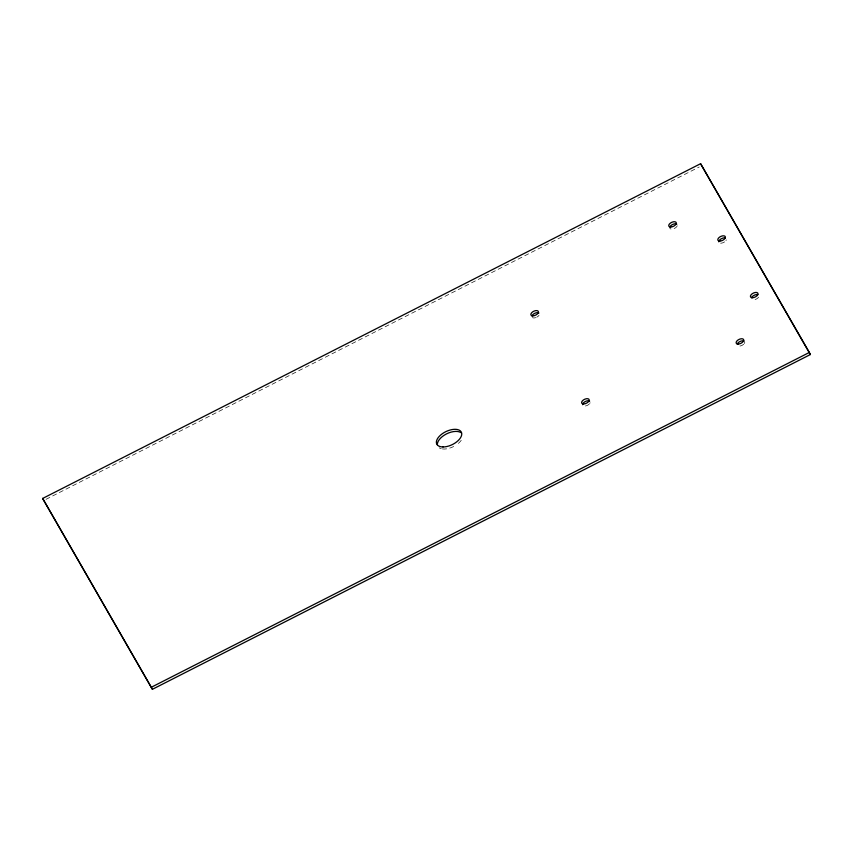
<?xml version="1.0" encoding="UTF-8"?>
<svg xmlns="http://www.w3.org/2000/svg" width="853" height="853" viewBox="0 0 853 853"><rect width="100%" height="100%" fill="white"/><g stroke="black" fill="none" stroke-linecap="round" stroke-linejoin="round"><path stroke-width="0.64" stroke-dasharray="4.26 3.2" d="M46.03 499.325L699.225 166.996M590.116 402.733A4.105 2.175 -25.8 0 1 589.754 403.416M589.178 404.109A4.105 2.175 -25.8 0 1 584.593 406.049M539.011 315.333A4.105 2.175 -25.8 0 1 536.74 317.199M535.759 317.615A4.105 2.175 -25.8 0 1 532.411 317.593M744.765 342.181A4.105 2.175 -25.8 0 1 744.306 343.503M743.72 344.185A4.105 2.175 -25.8 0 1 737.301 345.348M677.239 225.778A4.105 2.175 -25.8 0 1 673.635 228.753A4.105 2.175 -25.8 0 1 669.872 228.305M726.319 239.864A4.105 2.175 -25.8 0 1 725.956 240.557M724.602 241.879A4.105 2.175 -25.8 0 1 719.985 243.084M758.584 297.185A4.105 2.175 -25.8 0 1 752.613 299.723M461.238 440.287A13.68 7.25 -25.8 0 1 456.718 444.69M453.689 446.514A13.68 7.25 -25.8 0 1 442.163 448.913M441.321 448.731A13.68 7.25 -25.8 0 1 439.231 447.836"/><path stroke-width="1.28" d="M42.65 498.451L700.59 163.701L809.337 352.46L810.35 354.549L152.41 689.299L42.65 498.451L152.41 689.299M151.397 687.209L809.337 352.46M810.35 354.549L700.59 163.701M582.588 404.706A4.105 2.175 -25.8 0 1 585.318 401.518A4.105 2.175 -25.8 0 1 589.658 401.113M531.941 315.973A4.105 2.175 -25.8 0 1 535.055 313.19A4.105 2.175 -25.8 0 1 538.904 313.019M737.237 344.154A4.105 2.175 -25.8 0 1 740.351 341.371A4.105 2.175 -25.8 0 1 744.2 341.2M669.818 227.111A4.105 2.175 -25.8 0 1 672.921 224.339A4.105 2.175 -25.8 0 1 676.781 224.168M718.791 241.836A4.105 2.175 -25.8 0 1 721.052 238.904A4.105 2.175 -25.8 0 1 725.231 237.976M751.525 297.825A4.105 2.175 -25.8 0 1 757.848 294.605M437.354 444.584A13.68 7.25 -25.8 0 1 446.439 433.932A13.68 7.25 -25.8 0 1 460.897 432.61M583.58 403.959A4.105 2.175 -25.8 0 0 589.21 400.004A4.105 2.175 -25.8 0 0 583.399 399.972A4.105 2.175 -25.8 0 0 583.58 403.959M532.826 315.866A4.105 2.175 -25.8 0 0 538.456 311.91A4.105 2.175 -25.8 0 0 532.645 311.878A4.105 2.175 -25.8 0 0 532.826 315.866M738.122 344.047A4.105 2.175 -25.8 0 0 743.752 340.091A4.105 2.175 -25.8 0 0 737.941 340.048A4.105 2.175 -25.8 0 0 738.122 344.047M670.703 227.005A4.105 2.175 -25.8 0 0 676.333 223.049A4.105 2.175 -25.8 0 0 670.522 223.017A4.105 2.175 -25.8 0 0 670.703 227.005M719.783 241.09A4.105 2.175 -25.8 0 0 725.413 237.134A4.105 2.175 -25.8 0 0 719.601 237.102A4.105 2.175 -25.8 0 0 719.783 241.09M752.41 297.729A4.105 2.175 -25.8 0 0 758.029 293.763A4.105 2.175 -25.8 0 0 752.229 293.731A4.105 2.175 -25.8 0 0 752.41 297.729M443.006 446.961A13.68 7.25 -25.8 0 0 461.761 433.772A13.68 7.25 -25.8 0 0 442.398 433.665A13.68 7.25 -25.8 0 0 443.006 446.961"/></g></svg>
